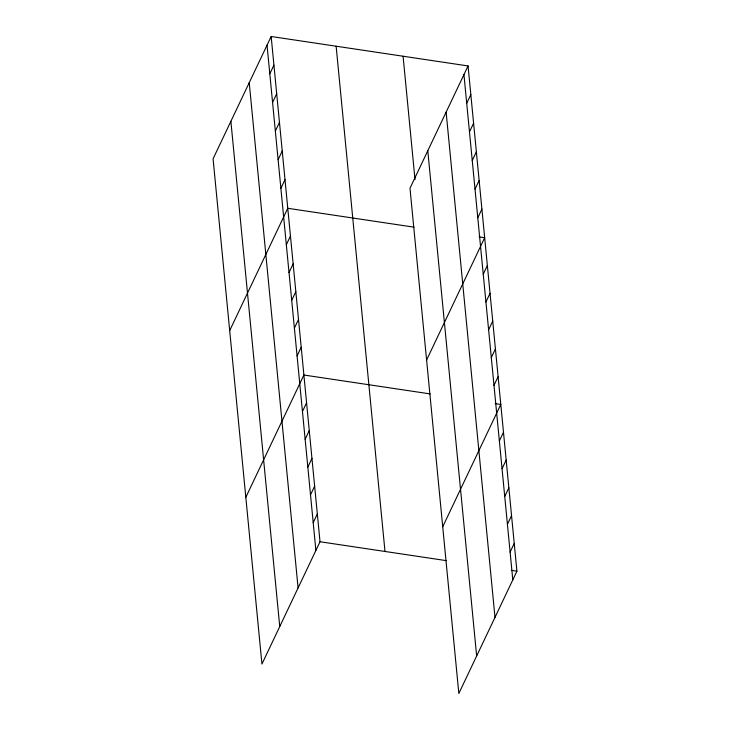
<?xml version="1.0" encoding="UTF-8"?>
<svg xmlns="http://www.w3.org/2000/svg" width="730" height="730" viewBox="0 0 730 730"><rect width="100%" height="100%" fill="white"/><g stroke="black" fill="none" stroke-linecap="round" stroke-linejoin="round"><path stroke-width="1.09" d="M271.159 36.5L213.078 158.802L261.942 664.054L320.014 541.751L271.159 36.5L468.058 65.946L516.922 571.198L458.841 693.5L409.986 188.249L468.058 65.946M269.799 73.812L273.923 65.134M272.573 102.437L276.688 93.759M275.338 131.071L279.462 122.394M278.112 159.706L282.227 151.019M280.877 188.331L285.001 179.653M229.695 330.59L287.766 208.287L414.111 227.185M286.333 244.751L290.458 236.073M289.016 272.546L293.141 263.858M291.708 300.331L295.832 291.653M294.391 328.117L298.515 319.439M297.083 355.911L301.207 347.224M245.818 497.322L303.89 375.019L430.235 393.917M302.457 411.483L306.582 402.805M305.14 439.277L309.264 430.59M466.707 103.258L470.832 94.581M307.832 467.063L311.956 458.385M469.472 131.893L473.597 123.215M310.515 494.849L314.639 486.171M472.246 160.518L476.361 151.84M313.207 522.644L317.331 513.957M475.011 189.152L479.136 180.474M477.785 217.786L481.9 209.099M426.594 360.036L484.674 237.734L479.072 236.894M483.242 274.206L487.357 265.519M485.924 301.992L490.049 293.314M488.616 329.777L492.732 321.1M491.299 357.572L495.424 348.885M493.982 385.358L498.106 376.68M442.718 526.768L500.798 404.466L495.195 403.626M499.356 440.938L503.481 432.251M502.048 468.724L506.173 460.046M504.731 496.51L508.856 487.832M507.423 524.304L511.548 515.617M510.106 552.09L514.23 543.412M320.014 541.751L446.358 560.64M511.319 570.358L516.922 571.198M463.942 74.633L512.798 579.875M446.13 112.128L494.995 617.37M427.789 150.754L476.654 656.005M403.079 56.228L415.005 179.562M336.138 46.218L384.993 551.469M267.034 45.178L315.889 550.429M249.231 82.672L298.086 587.924M230.881 121.308L279.745 626.559"/></g></svg>
